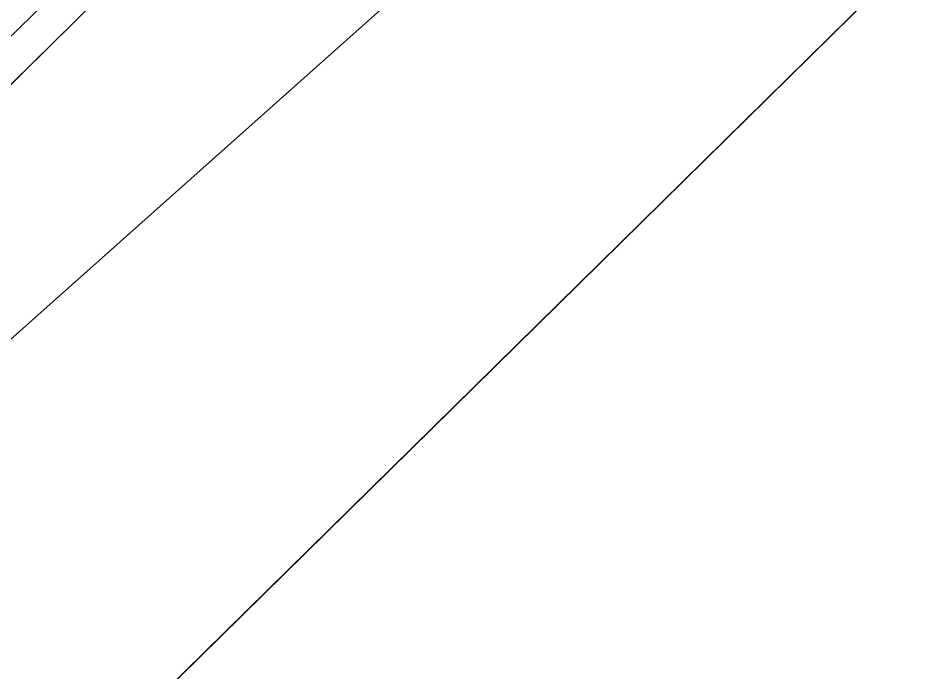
# Model space of a CAD drawing. Header units: metres. Extents: x 7513097.9 to 7513162, y 4691686.1 to 4691732.8.
# Drawn here: x 7513152.874 to 7513154.375, y 4691713.279 to 4691714.38 of the extents above; entities that cross this region are included whole.
import ezdxf

# ---------------------------------------------------------------- set-up
doc = ezdxf.new("R2010")
doc.units = ezdxf.units.M
doc.layers.add('Terreni', color=37, linetype='Continuous')
doc.layers.add('Trotuari', color=47, linetype='Continuous')

msp = doc.modelspace()

# ---------------------------------------------------------------- linework, layer by layer
at = {"layer": 'Terreni', "linetype": 'Continuous', "lineweight": -3}
for points in [[(7513157.17, 4691726.993, 574.788), (7513143.938, 4691713.927, 574.777), (7513157.775, 4691726.381, 574.688)], [(7513143.938, 4691713.927, 574.777), (7513144.538, 4691713.311, 574.727), (7513157.775, 4691726.381, 574.688)], [(7513157.838, 4691726.317, 574.615), (7513157.775, 4691726.381, 574.688), (7513144.538, 4691713.311, 574.727)], [(7513157.838, 4691726.317, 574.615), (7513144.538, 4691713.311, 574.727), (7513144.601, 4691713.246, 574.604)], [(7513161.27, 4691722.668, 574.795), (7513157.838, 4691726.317, 574.615), (7513144.601, 4691713.246, 574.604)], [(7513161.27, 4691722.668, 574.795), (7513144.601, 4691713.246, 574.604), (7513148.195, 4691709.801, 574.604)], [(7513148.195, 4691709.801, 574.604), (7513161.333, 4691722.604, 574.918), (7513161.27, 4691722.668, 574.795)], [(7513148.195, 4691709.801, 574.604), (7513148.258, 4691709.737, 574.727), (7513161.333, 4691722.604, 574.918)], [(7513161.971, 4691721.955, 574.968), (7513161.333, 4691722.604, 574.918), (7513148.258, 4691709.737, 574.727)], [(7513148.892, 4691709.084, 574.777), (7513161.971, 4691721.955, 574.968), (7513148.258, 4691709.737, 574.727)]]:
    msp.add_3dface(points, dxfattribs=at)
at = {"layer": 'Trotuari'}
for points in [[(7513161.3331, 4691722.6039, 574.918), (7513148.2577, 4691709.7365, 574.727), (7513136.74, 4691698.6845, 574.632), (7513136.0913, 4691697.7994, 574.581), (7513136.1667, 4691697.6534, 574.569), (7513143.3705, 4691688.5901, 574.555)], [(7513144.0829, 4691689.1563, 574.605), (7513137.2164, 4691697.7952, 574.619), (7513137.4272, 4691698.0827, 574.682), (7513148.8919, 4691709.0838, 574.777), (7513161.9714, 4691721.9552, 574.968)]]:
    msp.add_polyline3d(points, dxfattribs=at)

doc.saveas('drawing.dxf')
